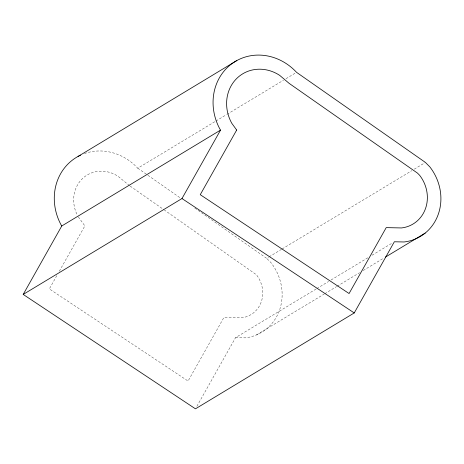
<?xml version="1.0" encoding="UTF-8"?>
<svg xmlns="http://www.w3.org/2000/svg" width="464" height="464" viewBox="0 0 464 464"><rect width="100%" height="100%" fill="white"/><g stroke="black" fill="none" stroke-linecap="round" stroke-linejoin="round"><path stroke-width="0.35" stroke-dasharray="2.32 1.74" d="M56.799 275.68L49.346 288.915L188.077 381.048L223.932 317.405L241.651 317.782A27.747 25.369 58.9 0 0 256.418 274.746L164.5 210.117M59.288 271.272L84.854 225.898L77.993 216.433M196.881 406.307L235.561 337.653L316.193 288.962M84.448 153.572A52.618 48.099 58.9 0 1 137.779 168.217L215.308 121.4M215.928 121.023L226.473 114.654M227.093 114.283L283.533 80.197M286.015 78.7L295.319 73.08M194.787 208.075L266.638 258.32L268.499 257.195M269.12 256.818L281.526 249.33M282.141 248.953L411.771 170.677M414.253 169.18L424.798 162.812M316.813 288.591L328.599 281.474M331.081 279.972L368.294 257.503M372.012 255.252L391.86 243.269M256.551 334.909L324.156 294.083M324.754 293.741L336.562 286.59M337.154 286.253L359.513 272.733M363.208 270.518L383.699 258.123M235.561 337.653L245.305 337.862A48.407 44.254 58.9 0 0 271.069 262.775L266.638 258.32M137.779 168.217L147.279 174.858M147.871 175.276L181.128 198.528M129.537 185.67L118.065 176.308A31.958 29.215 58.9 0 0 82.447 178.623A31.958 29.215 58.9 0 0 77.343 215.209M130.129 186.081L163.908 209.705"/><path stroke-width="0.7" d="M23.2 294.431L61.77 225.98L220.545 130.1L220.197 129.618A52.618 48.099 58.9 0 1 231.548 63.962A52.618 48.099 58.9 0 1 296.554 72.332L425.418 162.435L429.844 166.895A48.407 44.254 58.9 0 1 404.086 241.976L394.342 241.773L354.235 312.945L195.46 408.83L23.2 294.431L181.981 198.546L220.545 130.1M78.056 156.438L236.837 60.552M385.532 257.039L425.227 233.067M181.981 198.546L354.235 312.945M61.77 225.98L61.416 225.498A52.618 48.099 58.9 0 1 80.545 155.179M236.681 130.042L200.251 194.689L349.079 293.532L386.216 227.621L401.528 227.946A33.965 31.053 58.9 0 0 419.607 175.259L417.461 173.095L289.142 83.369L279.653 75.342A38.176 34.904 58.9 0 0 236.559 78.642A38.176 34.904 58.9 0 0 231.78 123.279L236.681 130.042"/></g></svg>
